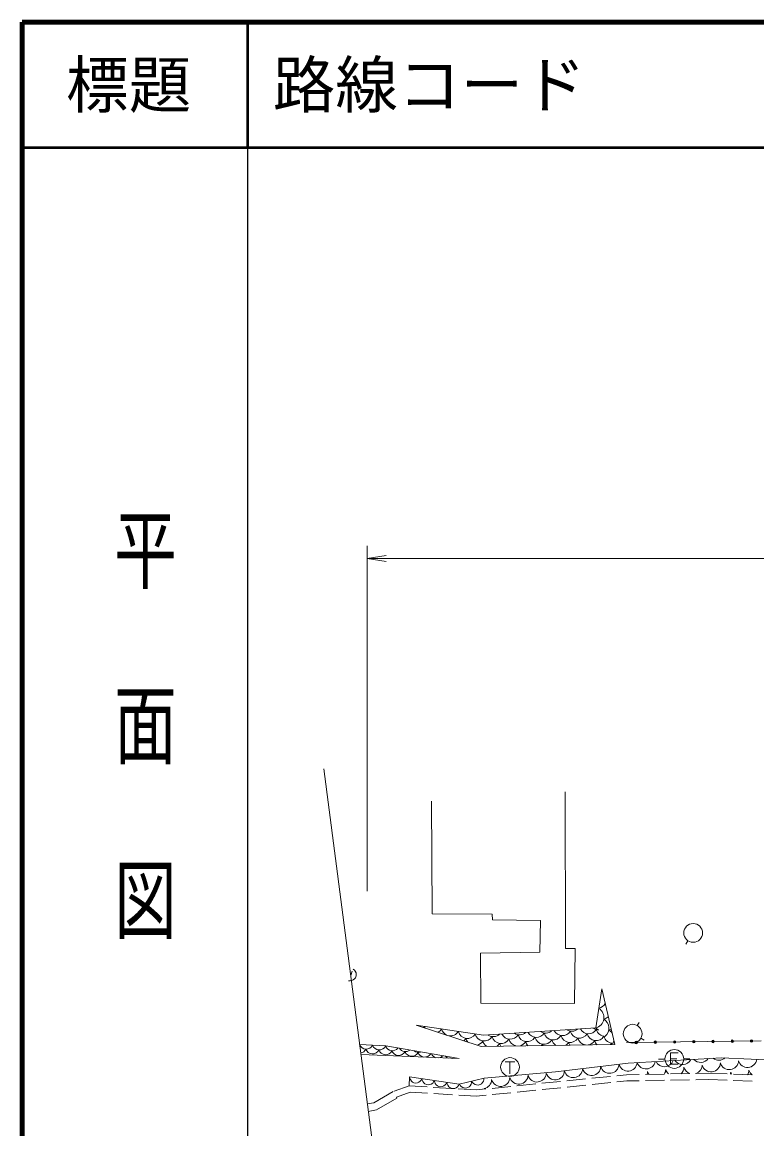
# Model space of a CAD drawing. Units: millimetres, scale not verified. Extents: x 40000 to 680000, y 20000 to 380000.
# Drawn here: x 40000 to 98651, y 291622 to 380000 of the extents above; entities that cross this region are included whole.
import ezdxf
from ezdxf.enums import TextEntityAlignment as Align

# ---------------------------------------------------------------- set-up
doc = ezdxf.new("R2010")
doc.units = ezdxf.units.MM
doc.header["$LTSCALE"] = 1000
for name, color, linetype, lineweight in [('M-BMK-OTRS', 5, 'Continuous', 13), ('M-STR-HTXT', 7, 'Continuous', 13), ('M-TTL', 2, 'Continuous', 140), ('M-TTL-BAND', 7, 'Continuous', 25), ('M-TTL-LINE', 7, 'Continuous', 50), ('M-WORK', 1, 'Continuous', 13)]:
    doc.layers.add(name, color=color, linetype=linetype, lineweight=lineweight)
doc.layers.add('M-TTL-TXT', color=7, linetype='Continuous')
doc.styles.add('@ＭＳ ゴシック', font='')
doc.styles.add('ＭＳ ゴシック', font='')
doc.styles.get('@ＭＳ ゴシック').set_extended_font_data('@MS Gothic')
doc.styles.get('ＭＳ ゴシック').set_extended_font_data('MS Gothic')

# ---------------------------------------------------------------- blocks, each defined once
blk = doc.blocks.new('open_arrow')
at = {"color": 0, "linetype": 'Continuous', "lineweight": -2}
blk.add_lwpolyline([(7.5, 1.25), (0, 0), (7.5, -1.25)], dxfattribs=at)

msp = doc.modelspace()

# ---------------------------------------------------------------- linework, layer by layer
at = {"layer": 'M-BMK-OTRS'}
msp.add_line((68534, 286079), (64084, 320381), dxfattribs=at)
at = {"layer": 'M-STR-HTXT'}
for p, q in [((67556, 310616), (67556, 338169)), ((67556, 337169), (230938, 337169))]:
    msp.add_line(p, q, dxfattribs=at)
at = {"layer": 'M-TTL'}
for p, q in [((40000, 380000), (40000, 20000)), ((680000, 380000), (40000, 380000))]:
    msp.add_line(p, q, dxfattribs=at)
at = {"layer": 'M-TTL-BAND'}
msp.add_line((58000, 370000), (58000, 20000), dxfattribs=at)
at = {"layer": 'M-TTL-LINE'}
for p, q in [((58000, 380000), (58000, 370000)), ((40000, 370000), (680000, 370000))]:
    msp.add_line(p, q, dxfattribs=at)
at = {"layer": 'M-WORK'}
for p, q in [((83375, 306015), (83342, 318535)), ((72720, 308785), (72685, 317781)), ((77526, 308777), (72720, 308785)), ((77546, 308305), (77526, 308777)), ((81373, 308265), (77546, 308305)), ((81373, 308265), (81329, 305737)), ((84138, 306014), (83375, 306015)), ((84091, 301641), (84138, 306014)), ((93150, 306627), (92994, 306371)), ((81329, 305737), (76595, 305665)), ((76595, 305665), (76629, 301653)), ((66227, 303867), (66358, 304204)), ((66526, 304305), (66429, 304386)), ((66598, 304213), (66526, 304305)), ((66654, 304083), (66598, 304213)), ((66674, 303968), (66654, 304083)), ((66066, 303454), (66192, 303448)), ((66192, 303448), (66307, 303467)), ((66307, 303467), (66437, 303524)), ((66437, 303524), (66529, 303596)), ((66529, 303596), (66610, 303693)), ((66610, 303693), (66668, 303842)), ((66668, 303842), (66674, 303968)), ((86273, 302810), (85787, 299682)), ((87309, 298355), (86273, 302810)), ((76629, 301653), (84091, 301641)), ((71466, 299905), (76840, 299094)), ((71466, 299905), (76638, 298212)), ((85787, 299682), (76840, 299094)), ((89099, 299865), (89259, 300119)), ((89384, 298856), (89643, 298704)), ((69022, 298241), (66940, 298369)), ((74878, 297229), (69022, 298241)), ((76638, 298212), (87309, 298355)), ((98990, 298648), (88250, 298513)), ((67044, 297563), (74878, 297229)), ((78555, 296981), (79335, 296981)), ((78945, 296981), (78945, 296021)), ((88374, 296865), (95822, 297297)), ((91299, 297189), (90799, 297180)), ((91763, 297685), (91763, 296785)), ((92363, 297685), (91763, 297685)), ((91763, 297205), (92273, 297205)), ((92812, 297208), (93312, 297212)), ((95822, 297297), (100569, 297089)), ((76870, 295677), (82564, 296168)), ((82564, 296168), (88374, 296865)), ((91763, 296785), (92363, 296785)), ((94769, 296068), (93755, 296049)), ((96289, 296008), (94769, 296068)), ((70905, 295058), (70922, 295785)), ((70922, 295785), (74898, 295187)), ((70925, 295784), (70946, 295660)), ((70946, 295660), (70991, 295552)), ((70991, 295552), (71075, 295438)), ((71075, 295438), (71165, 295364)), ((71165, 295364), (71277, 295306)), ((71277, 295306), (71436, 295283)), ((71436, 295283), (71560, 295304)), ((71560, 295304), (71668, 295349)), ((71668, 295349), (71782, 295433)), ((71782, 295433), (71856, 295523)), ((71856, 295523), (71913, 295636)), ((71918, 295635), (71940, 295510)), ((71940, 295510), (71985, 295402)), ((71985, 295402), (72069, 295289)), ((72069, 295289), (72159, 295214)), ((72159, 295214), (72271, 295157)), ((72554, 295155), (72662, 295199)), ((72662, 295199), (72776, 295283)), ((72776, 295283), (72850, 295373)), ((72850, 295373), (72907, 295486)), ((72912, 295485), (72934, 295361)), ((72934, 295361), (72979, 295253)), ((72979, 295253), (73063, 295139)), ((73770, 295134), (73844, 295224)), ((73844, 295224), (73901, 295337)), ((73906, 295336), (73928, 295211)), ((73928, 295211), (73972, 295104)), ((74838, 295075), (74895, 295187)), ((74898, 295187), (76870, 295677)), ((74905, 295189), (74973, 295082)), ((75759, 295069), (75832, 295190)), ((75832, 295190), (75866, 295302)), ((75866, 295302), (75876, 295428)), ((75892, 295431), (75959, 295324)), ((75959, 295324), (76041, 295242)), ((76041, 295242), (76162, 295168)), ((76555, 295162), (76662, 295230)), ((76662, 295230), (76745, 295312)), ((76745, 295312), (76818, 295433)), ((76818, 295433), (76853, 295544)), ((76853, 295544), (76863, 295670)), ((80994, 295210), (79502, 295059)), ((82984, 295412), (81492, 295261)), ((84974, 295614), (83482, 295462)), ((86964, 295815), (85471, 295664)), ((86984, 295315), (85491, 295163)), ((88242, 295945), (87461, 295866)), ((88272, 295445), (87481, 295365)), ((89256, 295964), (88242, 295945)), ((89268, 295464), (88272, 295445)), ((91256, 296002), (89756, 295973)), ((91268, 295502), (89768, 295473)), ((93255, 296039), (91756, 296011)), ((93268, 295540), (91768, 295511)), ((94764, 295568), (93768, 295549)), ((96271, 295508), (94764, 295568)), ((98269, 295429), (96770, 295489)), ((98287, 295929), (96788, 295988)), ((69612, 294594), (68068, 293706)), ((70905, 295058), (69707, 294623)), ((70978, 294553), (69878, 294153)), ((72322, 294970), (70905, 295058)), ((72363, 294467), (70978, 294553)), ((72271, 295157), (72430, 295133)), ((72430, 295133), (72554, 295155)), ((74318, 294847), (72821, 294939)), ((74360, 294343), (72862, 294436)), ((73063, 295139), (73153, 295065)), ((73153, 295065), (73265, 295008)), ((73265, 295008), (73423, 294984)), ((73423, 294984), (73548, 295006)), ((73548, 295006), (73656, 295050)), ((73656, 295050), (73770, 295134)), ((73972, 295104), (74056, 294990)), ((74056, 294990), (74146, 294916)), ((74146, 294916), (74259, 294858)), ((74259, 294858), (74417, 294834)), ((74417, 294834), (74542, 294856)), ((74542, 294856), (74650, 294901)), ((74650, 294901), (74764, 294985)), ((74764, 294985), (74838, 295075)), ((76234, 294728), (74817, 294816)), ((76244, 294226), (74859, 294312)), ((74973, 295082), (75055, 294999)), ((75055, 294999), (75176, 294926)), ((75176, 294926), (75287, 294891)), ((75287, 294891), (75414, 294881)), ((75414, 294881), (75569, 294919)), ((75569, 294919), (75676, 294987)), ((75676, 294987), (75759, 295069)), ((76162, 295168), (76274, 295134)), ((77015, 294807), (76234, 294728)), ((77035, 294306), (76244, 294226)), ((76274, 295134), (76400, 295124)), ((76400, 295124), (76555, 295162)), ((79005, 295009), (77512, 294857)), ((79024, 294508), (77532, 294357)), ((81014, 294710), (79522, 294558)), ((83004, 294911), (81512, 294760)), ((84994, 295113), (83502, 294962)), ((67556, 293617), (68068, 293706)), ((69911, 294074), (68276, 293133)), ((69878, 294153), (69911, 294074)), ((68276, 293133), (67634, 293021))]:
    msp.add_line(p, q, dxfattribs=at)
for centre, radius in [((93569, 307268), 750), ((88738, 299222), 750), ((96688, 298619), 100), ((98223, 298638), 100), ((89017, 298522), 100), ((89017, 298522), 60), ((89017, 298522), 20), ((90552, 298542), 100), ((90552, 298542), 60), ((90552, 298542), 20), ((92063, 297205), 750), ((92086, 298561), 100), ((92086, 298561), 60), ((92086, 298561), 20), ((93620, 298580), 100), ((93620, 298580), 60), ((93620, 298580), 20), ((95154, 298600), 100), ((95154, 298600), 60), ((95154, 298600), 20), ((96688, 298619), 60), ((96688, 298619), 20), ((98223, 298638), 60), ((98223, 298638), 20), ((78945, 296561), 750)]:
    msp.add_circle(centre, radius, dxfattribs=at)
for centre, radius, start, end in [((85826, 302079), 857, 283.78442, 327.64258), ((85583, 300514), 857, 283.78442, 58.54468), ((86226, 301215), 857, 283.78442, 311.47852), ((71508, 300184), 736, 319.58667, 328.80176), ((72851, 299982), 736, 194.0415, 205.14624), ((72851, 299982), 736, 298.60669, 328.80176), ((74195, 299779), 736, 194.0415, 244.4353), ((85214, 299949), 736, 208.19604, 328.80176), ((85953, 300296), 736, 238.6084, 267.89941), ((85340, 298950), 857, 39.33325, 58.54468), ((85983, 299651), 857, 311.87036, 58.54468), ((74195, 299779), 736, 259.31738, 328.80176), ((75539, 299576), 736, 194.0415, 328.80176), ((74799, 299230), 736, 309.34326, 328.80176), ((76143, 299027), 736, 194.0415, 219.43384), ((76882, 299374), 736, 194.0415, 328.80176), ((77622, 299720), 736, 234.99023, 312.52759), ((78226, 299171), 736, 194.0415, 328.80176), ((78965, 299518), 736, 206.4165, 328.80176), ((79569, 298968), 736, 194.0415, 257.80225), ((79705, 299864), 736, 235.86694, 311.65088), ((80309, 299315), 736, 194.0415, 328.80176), ((81048, 299661), 736, 207.00708, 328.80176), ((81652, 299112), 736, 194.0415, 328.80176), ((81788, 300008), 736, 236.76123, 310.75635), ((82392, 299459), 736, 194.0415, 328.80176), ((82996, 298910), 736, 194.0415, 237.05835), ((83131, 299805), 736, 207.6001, 328.80176), ((83735, 299256), 736, 194.0415, 328.80176), ((83871, 300152), 736, 237.67456, 309.84326), ((84475, 299603), 736, 194.0415, 328.80176), ((85079, 299053), 736, 194.0415, 262.30615), ((85818, 299400), 736, 194.0415, 328.80176), ((86558, 299746), 736, 194.0415, 269.98291), ((87162, 299197), 736, 194.0415, 271.98267), ((86382, 298788), 857, 33.25488, 58.54468), ((86626, 300352), 857, 283.78442, 297.52759), ((67474, 298554), 565, 199.09106, 333.85132), ((66932, 298239), 565, 279.89746, 333.85132), ((67973, 298175), 565, 199.09106, 333.85132), ((68515, 298490), 565, 199.09106, 333.85132), ((69014, 298111), 565, 199.09106, 333.85132), ((69556, 298426), 565, 199.09106, 321.29688), ((70056, 298046), 565, 199.09106, 333.85132), ((70598, 298361), 565, 213.43701, 306.95068), ((71639, 298297), 565, 232.68701, 287.70117), ((76143, 299027), 736, 284.31885, 328.80176), ((77486, 298825), 736, 194.0415, 235.57812), ((77486, 298825), 736, 305.96631, 328.80176), ((78830, 298622), 736, 194.0415, 211.92041), ((79569, 298968), 736, 283.74219, 328.80176), ((80913, 298766), 736, 194.0415, 223.19043), ((80913, 298766), 736, 318.354, 328.80176), ((82257, 298563), 736, 194.0415, 202.771), ((82996, 298910), 736, 304.48584, 328.80176), ((84340, 298707), 736, 194.0415, 212.90405), ((85079, 299053), 736, 279.23828, 328.80176), ((86423, 298851), 736, 194.0415, 224.33545), ((86423, 298851), 736, 317.20898, 328.80176), ((87766, 298648), 736, 194.0415, 203.67725), ((86382, 298788), 857, 338.1875, 352.93262), ((71097, 297982), 565, 199.09106, 333.85132), ((72138, 297918), 565, 199.09106, 328.09619), ((73180, 297854), 565, 205.50732, 255.23755), ((73180, 297854), 565, 279.8772, 314.88086), ((74221, 297790), 565, 221.4458, 247.9436), ((74221, 297790), 565, 287.17114, 298.94238), ((89814, 297147), 740, 198.89111, 347.74902), ((91266, 297322), 740, 206.26929, 340.37061), ((92719, 297496), 740, 214.07715, 332.56299), ((94171, 297670), 740, 222.58325, 324.05664), ((95624, 297844), 740, 232.29004, 310.80493), ((96451, 297089), 740, 195.30713, 358.37451), ((97903, 297263), 740, 195.30713, 353.04199), ((81098, 296102), 740, 195.30713, 358.37451), ((82551, 296276), 740, 195.30713, 358.37451), ((84003, 296450), 740, 195.30713, 358.37451), ((85456, 296625), 740, 195.30713, 358.37451), ((86908, 296799), 740, 195.30713, 358.37451), ((88361, 296973), 740, 195.30713, 354.86987), ((89188, 296218), 740, 340.89893, 358.37451), ((90641, 296392), 740, 195.30713, 214.00537), ((90641, 296392), 740, 328.16016, 358.37451), ((92093, 296566), 740, 195.30713, 228.98291), ((92093, 296566), 740, 313.18237, 358.37451), ((93546, 296741), 740, 195.30713, 251.21021), ((93546, 296741), 740, 290.95508, 358.37451), ((94998, 296915), 740, 195.30713, 358.37451), ((95826, 296160), 740, 347.36743, 358.37451), ((97278, 296334), 740, 195.30713, 207.27441), ((97278, 296334), 740, 328.20312, 358.37451), ((98731, 296508), 740, 195.30713, 231.43652), ((76741, 295579), 740, 280.10254, 358.37451), ((78193, 295753), 740, 195.30713, 358.37451), ((79646, 295928), 740, 195.30713, 358.37451)]:
    msp.add_arc(centre, radius, start, end, dxfattribs=at)

# ---------------------------------------------------------------- block references
at = {"layer": 'M-STR-HTXT', "xscale": 200, "yscale": 200}
msp.add_blockref('open_arrow', (67556, 337169), dxfattribs=at)

# ---------------------------------------------------------------- texts
at = {"layer": 'M-TTL-BAND', "style": '@ＭＳ ゴシック', "width": 1.4}
msp.add_text('平  面  図', height=3666, rotation=270, dxfattribs=at).set_placement((49777, 306475), align=Align.MIDDLE_RIGHT)
at = {"layer": 'M-TTL-TXT', "style": 'ＭＳ ゴシック'}
msp.add_text('路線コード', height=3666, dxfattribs=at).set_placement((60000, 375000), align=Align.MIDDLE_LEFT)
msp.add_text('標題', height=3666, dxfattribs=at).set_placement((48500, 375000), align=Align.MIDDLE_CENTER)

doc.saveas('drawing.dxf')
